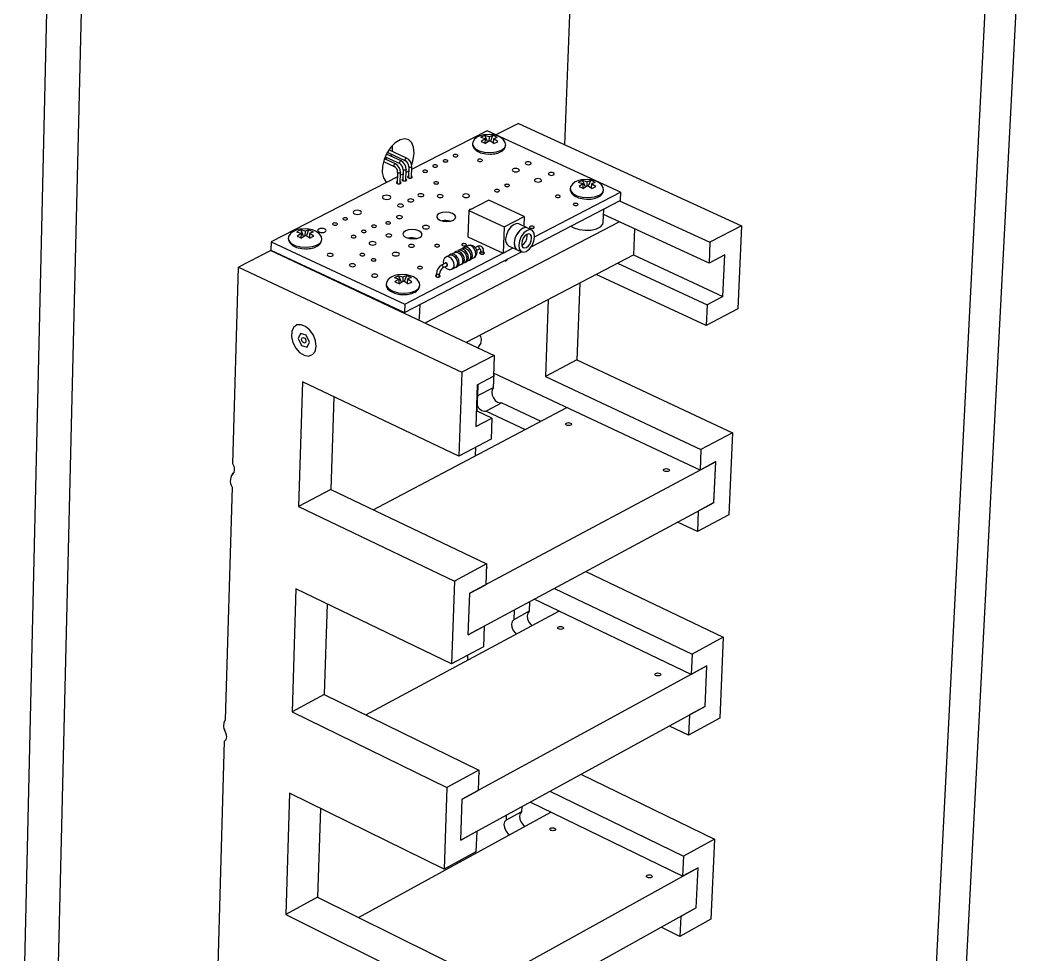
# Model space of a CAD drawing. Extents: x 0 to 154, y 0 to 214.
# Drawn here: x 125.57 to 153.68, y 140.44 to 166.63 of the extents above; entities that cross this region are included whole.
import ezdxf

# ---------------------------------------------------------------- set-up
doc = ezdxf.new("R2010")
doc.units = 0
doc.layers.get('0').update_dxf_attribs({"linetype": 'CONTINUOUS'})

msp = doc.modelspace()

# ---------------------------------------------------------------- linework, layer by layer
at = {"color": 7, "linetype": 'CONTINUOUS'}
for p, q in [((126.935, 193.446), (124.726, 98.511)), ((127.909, 192.569), (125.638, 99.067)), ((140.829, 163.134), (141.302, 175.336)), ((153.682, 171.244), (150.723, 114.36)), ((149.886, 113.85), (152.77, 170.292)), ((139.527, 163.731), (138.899, 163.409)), ((139.527, 163.731), (145.773, 160.866)), ((138.65, 163.523), (136.537, 162.438)), ((138.593, 163.298), (138.471, 163.336)), ((138.704, 163.355), (138.582, 163.393)), ((138.582, 163.393), (138.662, 163.204)), ((142.386, 161.807), (138.65, 163.523)), ((138.704, 163.355), (138.7, 163.229)), ((138.741, 163.228), (138.812, 163.393)), ((138.593, 163.298), (138.484, 163.225)), ((138.593, 163.298), (138.589, 163.177)), ((138.717, 163.241), (138.608, 163.167)), ((138.828, 163.298), (138.824, 163.176)), ((135.856, 162.766), (135.794, 162.734)), ((135.795, 162.795), (136.205, 162.605)), ((136.24, 162.68), (135.83, 162.87)), ((135.866, 162.914), (136.362, 162.685)), ((136.397, 162.761), (135.901, 162.99)), ((135.954, 162.816), (135.95, 162.814)), ((135.971, 162.866), (135.954, 162.816)), ((136.398, 162.76), (136.397, 162.761)), ((135.749, 162.663), (136.048, 162.524)), ((136.084, 162.6), (135.774, 162.743)), ((136.084, 162.6), (136.084, 162.6)), ((136.241, 162.68), (136.24, 162.68)), ((136.456, 162.521), (136.446, 162.208)), ((136.529, 162.205), (136.54, 162.518)), ((136.139, 162.234), (132.603, 160.419)), ((136.143, 162.361), (136.133, 162.047)), ((136.216, 162.044), (136.227, 162.358)), ((136.296, 162.314), (136.224, 162.278)), ((136.3, 162.441), (136.289, 162.128)), ((136.373, 162.125), (136.383, 162.438)), ((136.452, 162.395), (136.381, 162.358)), ((136.444, 162.391), (136.452, 162.404)), ((136.533, 162.255), (136.531, 162.255)), ((136.22, 162.094), (136.218, 162.095)), ((136.376, 162.174), (136.374, 162.175)), ((141.333, 162.038), (141.21, 162.076)), ((141.333, 162.038), (141.224, 161.964)), ((141.444, 162.095), (141.321, 162.134)), ((141.321, 162.134), (141.402, 161.942)), ((141.333, 162.038), (141.328, 161.916)), ((141.458, 161.98), (141.349, 161.906)), ((141.444, 162.095), (141.439, 161.967)), ((141.48, 161.968), (141.552, 162.134)), ((141.569, 162.038), (141.564, 161.916)), ((139.982, 160.558), (142.386, 161.807)), ((142.386, 161.807), (142.376, 161.573)), ((138.698, 161.579), (138.138, 161.289)), ((139.687, 161.121), (138.698, 161.579)), ((139.884, 160.278), (142.376, 161.573)), ((142.361, 161.566), (144.889, 160.403)), ((138.138, 161.289), (138.111, 160.558)), ((138.138, 161.289), (139.127, 160.831)), ((139.127, 160.831), (139.687, 161.121)), ((139.687, 161.121), (139.677, 160.849)), ((141.902, 160.958), (141.917, 161.334)), ((144.864, 159.819), (141.911, 161.18)), ((136.913, 158.143), (142.352, 160.977)), ((139.127, 160.831), (139.1, 160.099)), ((139.773, 160.804), (139.535, 160.915)), ((139.9, 160.746), (139.775, 160.804)), ((145.773, 160.866), (144.889, 160.403)), ((145.773, 160.866), (145.671, 158.538)), ((133.44, 160.651), (133.318, 160.69)), ((133.44, 160.651), (133.329, 160.576)), ((133.553, 160.709), (133.431, 160.748)), ((133.431, 160.748), (133.511, 160.558)), ((133.44, 160.651), (133.436, 160.527)), ((133.564, 160.593), (133.453, 160.518)), ((133.553, 160.709), (133.549, 160.583)), ((133.59, 160.579), (133.662, 160.748)), ((133.677, 160.651), (133.673, 160.526)), ((138.111, 160.558), (139.1, 160.099)), ((139.773, 160.572), (139.768, 160.625)), ((142.777, 160.781), (142.747, 160.046)), ((132.603, 160.419), (132.596, 160.185)), ((132.603, 160.419), (136.342, 158.667)), ((136.342, 158.667), (139.381, 160.246)), ((137.96, 160.225), (137.931, 160.21)), ((138.007, 160.258), (137.962, 160.235)), ((138.115, 160.305), (138.043, 160.268)), ((138.382, 160.283), (138.323, 160.252)), ((139.1, 160.099), (139.381, 160.246)), ((139.251, 160.306), (139.49, 160.195)), ((144.889, 160.403), (144.864, 159.819)), ((132.595, 160.168), (131.689, 159.702)), ((132.595, 160.168), (138.85, 157.234)), ((132.596, 160.185), (136.334, 158.432)), ((133.042, 159.976), (133.041, 159.959)), ((136.334, 158.432), (139.615, 160.137)), ((137.586, 160.031), (137.508, 159.99)), ((137.633, 160.065), (137.588, 160.042)), ((137.735, 160.108), (137.67, 160.074)), ((137.782, 160.142), (137.737, 160.119)), ((137.848, 160.167), (137.819, 160.152)), ((137.894, 160.2), (137.849, 160.177)), ((138.07, 157.6), (142.747, 160.046)), ((138.214, 159.94), (138.285, 159.977)), ((138.364, 160.179), (138.421, 160.209)), ((138.467, 160.159), (138.464, 160.075)), ((138.467, 160.159), (138.467, 160.158)), ((138.548, 160.072), (138.551, 160.156)), ((138.551, 160.122), (138.549, 160.123)), ((139.491, 160.195), (139.616, 160.137)), ((142.747, 160.046), (145.255, 158.887)), ((145.306, 160.051), (144.864, 159.819)), ((145.255, 158.887), (145.306, 160.051)), ((131.528, 154.196), (131.689, 159.702)), ((131.689, 159.702), (137.944, 156.76)), ((137.483, 159.817), (137.371, 159.758)), ((137.41, 159.684), (137.522, 159.742)), ((137.678, 159.662), (137.757, 159.703)), ((137.766, 159.698), (137.811, 159.722)), ((137.841, 159.746), (137.906, 159.78)), ((137.915, 159.776), (137.96, 159.799)), ((137.989, 159.824), (138.018, 159.839)), ((138.028, 159.834), (138.073, 159.857)), ((138.102, 159.882), (138.13, 159.897)), ((138.14, 159.892), (138.185, 159.916)), ((139.141, 159.891), (139.158, 159.884)), ((142.305, 159.815), (144.814, 158.654)), ((134.001, 159.509), (134.008, 159.523)), ((136.182, 159.368), (136.059, 159.408)), ((136.295, 159.427), (136.172, 159.466)), ((136.172, 159.466), (136.253, 159.274)), ((136.295, 159.427), (136.291, 159.299)), ((136.331, 159.297), (136.405, 159.466)), ((137.23, 159.518), (137.227, 159.433)), ((137.312, 159.431), (137.315, 159.515)), ((137.315, 159.481), (137.313, 159.482)), ((144.788, 158.073), (141.706, 159.501)), ((136.182, 159.368), (136.071, 159.293)), ((136.182, 159.368), (136.178, 159.244)), ((136.307, 159.31), (136.196, 159.235)), ((136.42, 159.368), (136.416, 159.243)), ((141.246, 159.261), (141.161, 157.105)), ((145.255, 158.887), (144.814, 158.654)), ((135.78, 158.692), (135.78, 158.674)), ((136.342, 158.667), (136.334, 158.432)), ((136.761, 158.284), (136.774, 158.661)), ((140.364, 158.8), (140.281, 156.642)), ((144.814, 158.654), (144.788, 158.073)), ((145.671, 158.538), (144.788, 158.073)), ((133.425, 157.849), (133.359, 157.706)), ((133.359, 157.706), (133.451, 157.513)), ((133.582, 157.799), (133.425, 157.849)), ((133.674, 157.606), (133.582, 157.799)), ((133.451, 157.513), (133.608, 157.463)), ((133.608, 157.463), (133.674, 157.606)), ((138.85, 157.234), (137.944, 156.76)), ((138.85, 157.234), (138.828, 156.647)), ((141.161, 157.105), (140.281, 156.642)), ((141.161, 157.105), (145.517, 155.068)), ((137.944, 156.76), (137.86, 154.414)), ((138.376, 156.409), (138.828, 156.647)), ((138.834, 156.737), (138.819, 156.327)), ((144.613, 154.023), (138.831, 156.739)), ((140.281, 156.642), (144.638, 154.599)), ((133.48, 156.49), (133.371, 153.002)), ((137.86, 154.414), (133.48, 156.49)), ((138.376, 156.409), (138.333, 155.238)), ((138.391, 156.417), (138.364, 155.675)), ((138.391, 156.417), (138.38, 156.096)), ((138.819, 156.327), (138.38, 156.096)), ((134.356, 156.075), (134.272, 153.476)), ((135.456, 152.91), (140.88, 155.776)), ((139.062, 155.905), (138.622, 155.674)), ((139.062, 155.905), (140.152, 155.392)), ((138.333, 155.238), (138.785, 155.476)), ((138.785, 155.476), (138.349, 155.681)), ((138.622, 155.674), (139.712, 155.159)), ((138.785, 155.476), (138.763, 154.891)), ((138.763, 154.891), (137.86, 154.414)), ((145.517, 155.068), (144.638, 154.599)), ((145.517, 155.068), (145.416, 152.769)), ((138.327, 154.66), (138.319, 154.423)), ((144.638, 154.599), (144.613, 154.023)), ((145.053, 154.255), (138.163, 150.57)), ((145.053, 154.258), (144.613, 154.023)), ((145.003, 153.108), (145.053, 154.258)), ((145.003, 153.105), (145.053, 154.255)), ((145.05, 154.256), (145.053, 154.255)), ((131.509, 153.542), (131.319, 147.029)), ((134.272, 153.476), (133.371, 153.002)), ((134.272, 153.476), (138.634, 151.39)), ((133.371, 153.002), (137.734, 150.91)), ((145.003, 153.105), (138.121, 149.41)), ((145.003, 153.108), (144.564, 152.872)), ((144.564, 152.872), (144.539, 152.297)), ((145.416, 152.769), (144.539, 152.297)), ((144.539, 152.297), (143.985, 152.559)), ((138.634, 151.39), (137.734, 150.91)), ((138.634, 151.39), (138.613, 150.81)), ((141.412, 151.177), (145.264, 149.342)), ((133.299, 150.692), (133.192, 147.25)), ((137.651, 148.59), (133.299, 150.692)), ((137.734, 150.91), (137.651, 148.59)), ((138.163, 150.57), (138.613, 150.81)), ((140.537, 150.708), (144.39, 148.867)), ((138.121, 149.41), (138.163, 150.57)), ((144.366, 148.297), (139.968, 150.402)), ((134.169, 150.272), (134.087, 147.73)), ((139.842, 150.335), (139.832, 150.065)), ((135.25, 147.163), (140.657, 150.073)), ((139.405, 150.1), (139.395, 149.83)), ((139.832, 150.065), (139.395, 149.83)), ((138.121, 149.41), (138.57, 149.651)), ((138.57, 149.651), (138.548, 149.073)), ((145.264, 149.342), (144.39, 148.867)), ((145.264, 149.342), (145.164, 147.071)), ((138.548, 149.073), (137.651, 148.59)), ((138.11, 148.702), (138.115, 148.84)), ((144.39, 148.867), (144.366, 148.297)), ((144.803, 148.533), (137.953, 144.802)), ((144.803, 148.535), (144.366, 148.297)), ((144.753, 147.399), (144.803, 148.535)), ((144.753, 147.397), (144.803, 148.533)), ((144.8, 148.534), (144.803, 148.533)), ((134.087, 147.73), (133.192, 147.25)), ((134.087, 147.73), (138.421, 145.619)), ((144.753, 147.397), (137.911, 143.658)), ((144.753, 147.399), (144.317, 147.16)), ((133.192, 147.25), (137.526, 145.133)), ((144.317, 147.16), (144.292, 146.593)), ((145.164, 147.071), (144.292, 146.593)), ((144.292, 146.593), (143.756, 146.851)), ((130.846, 130.809), (131.301, 146.423)), ((138.421, 145.619), (137.526, 145.133)), ((138.421, 145.619), (138.4, 145.046)), ((141.278, 145.498), (145.015, 143.685)), ((137.526, 145.133), (137.444, 142.842)), ((137.953, 144.802), (138.4, 145.046)), ((133.121, 144.969), (133.015, 141.569)), ((137.444, 142.842), (133.121, 144.969)), ((137.911, 143.658), (137.953, 144.802)), ((140.408, 145.022), (144.146, 143.204)), ((133.985, 144.544), (133.905, 142.054)), ((139.623, 144.593), (139.617, 144.45)), ((144.121, 142.642), (139.856, 144.72)), ((135.047, 141.488), (140.436, 144.438)), ((139.617, 144.45), (139.182, 144.212)), ((139.188, 144.355), (139.182, 144.212)), ((137.911, 143.658), (138.358, 143.902)), ((138.358, 143.902), (138.336, 143.33)), ((145.015, 143.685), (144.146, 143.204)), ((145.015, 143.685), (144.916, 141.441)), ((138.336, 143.33), (137.444, 142.842)), ((137.904, 143.052), (137.906, 143.095)), ((144.146, 143.204), (144.121, 142.642)), ((144.556, 142.88), (137.745, 139.107)), ((144.556, 142.883), (144.121, 142.642)), ((144.507, 141.76), (144.556, 142.883)), ((144.507, 141.758), (144.556, 142.88)), ((144.554, 142.881), (144.556, 142.88)), ((133.905, 142.054), (133.015, 141.569)), ((133.905, 142.054), (138.211, 139.919)), ((144.507, 141.758), (137.704, 137.976)), ((144.507, 141.76), (144.073, 141.519)), ((133.015, 141.569), (137.321, 139.427)), ((144.073, 141.519), (144.049, 140.959)), ((144.916, 141.441), (144.049, 140.959)), ((144.049, 140.959), (143.528, 141.214))]:
    msp.add_line(p, q, dxfattribs=at)
for points in [[(138.715, 163.424), (138.549, 163.412), (138.481, 163.396), (138.38, 163.354), (138.298, 163.291), (138.248, 163.209), (138.239, 163.156)], [(138.582, 163.393), (138.501, 163.354), (138.471, 163.336)], [(138.812, 163.393), (138.736, 163.369), (138.704, 163.355)], [(139.171, 163.123), (139.159, 163.198), (139.099, 163.287), (139.001, 163.355), (138.917, 163.39), (138.816, 163.414), (138.715, 163.424)], [(138.936, 163.336), (138.848, 163.38), (138.812, 163.393)], [(138.936, 163.336), (138.86, 163.312), (138.828, 163.298)], [(136.607, 162.9), (136.593, 163.062), (136.541, 163.189), (136.455, 163.27), (136.342, 163.298), (136.213, 163.27), (136.08, 163.189), (135.954, 163.062), (135.845, 162.9), (135.765, 162.718), (135.721, 162.531), (135.715, 162.357), (135.749, 162.212), (135.819, 162.107), (135.847, 162.084)], [(135.989, 163.099), (135.993, 162.972), (135.99, 162.949)], [(138.239, 163.157), (138.248, 163.109), (138.311, 163.03), (138.427, 162.966), (138.581, 162.926), (138.752, 162.914), (138.917, 162.933), (139.052, 162.98)], [(138.244, 163.155), (138.242, 163.117), (138.278, 163.036), (138.351, 162.968), (138.467, 162.912), (138.613, 162.879), (138.689, 162.875)], [(138.484, 163.225), (138.572, 163.185), (138.608, 163.167)], [(138.838, 163.167), (138.753, 163.222), (138.717, 163.241)], [(138.949, 163.225), (138.864, 163.279), (138.828, 163.298)], [(138.838, 163.167), (138.919, 163.21), (138.949, 163.225)], [(139.052, 162.98), (139.141, 163.049), (139.171, 163.127)], [(136.539, 162.581), (136.582, 162.719), (136.607, 162.9)], [(137.811, 162.851), (137.788, 162.858), (137.763, 162.86), (137.738, 162.858), (137.717, 162.851), (137.704, 162.84), (137.7, 162.828), (137.706, 162.816), (137.722, 162.805), (137.744, 162.798), (137.77, 162.796), (137.795, 162.798), (137.816, 162.805), (137.829, 162.816), (137.833, 162.828), (137.826, 162.84), (137.811, 162.851)], [(137.239, 162.563), (137.217, 162.57), (137.191, 162.572), (137.166, 162.57), (137.145, 162.563), (137.132, 162.553), (137.128, 162.54), (137.135, 162.528), (137.15, 162.517), (137.172, 162.51), (137.198, 162.508), (137.223, 162.51), (137.244, 162.517), (137.257, 162.528), (137.261, 162.54), (137.254, 162.553), (137.239, 162.563)], [(137.528, 162.706), (137.506, 162.713), (137.48, 162.715), (137.455, 162.713), (137.434, 162.706), (137.421, 162.695), (137.417, 162.683), (137.424, 162.67), (137.439, 162.66), (137.461, 162.653), (137.487, 162.651), (137.512, 162.653), (137.533, 162.66), (137.546, 162.67), (137.55, 162.683), (137.543, 162.695), (137.528, 162.706)], [(138.495, 162.719), (138.473, 162.726), (138.447, 162.728), (138.422, 162.726), (138.401, 162.719), (138.388, 162.708), (138.384, 162.696), (138.391, 162.684), (138.406, 162.673), (138.429, 162.666), (138.454, 162.664), (138.479, 162.666), (138.5, 162.673), (138.513, 162.684), (138.517, 162.696), (138.511, 162.708), (138.495, 162.719)], [(139.519, 162.458), (139.486, 162.469), (139.447, 162.473), (139.409, 162.469), (139.378, 162.458), (139.358, 162.443), (139.353, 162.424), (139.363, 162.405), (139.386, 162.39), (139.42, 162.379), (139.458, 162.375), (139.496, 162.379), (139.527, 162.39), (139.547, 162.405), (139.553, 162.424), (139.543, 162.443), (139.519, 162.458)], [(139.857, 162.644), (139.829, 162.653), (139.796, 162.656), (139.765, 162.653), (139.739, 162.644), (139.722, 162.631), (139.718, 162.616), (139.726, 162.6), (139.746, 162.587), (139.774, 162.578), (139.806, 162.575), (139.837, 162.578), (139.863, 162.587), (139.88, 162.6), (139.884, 162.616), (139.876, 162.631), (139.857, 162.644)], [(136.447, 162.258), (136.439, 162.255), (136.425, 162.244), (136.422, 162.232), (136.428, 162.219), (136.444, 162.209), (136.466, 162.202), (136.492, 162.199), (136.517, 162.202), (136.538, 162.209), (136.551, 162.219), (136.555, 162.232), (136.548, 162.244), (136.533, 162.255)], [(136.962, 162.415), (136.939, 162.422), (136.914, 162.424), (136.889, 162.422), (136.868, 162.415), (136.854, 162.404), (136.851, 162.392), (136.857, 162.379), (136.873, 162.369), (136.895, 162.362), (136.921, 162.36), (136.946, 162.362), (136.967, 162.369), (136.98, 162.379), (136.984, 162.392), (136.977, 162.404), (136.962, 162.415)], [(140.504, 162.347), (140.476, 162.355), (140.444, 162.358), (140.412, 162.355), (140.386, 162.347), (140.37, 162.333), (140.365, 162.318), (140.373, 162.302), (140.393, 162.289), (140.421, 162.28), (140.454, 162.277), (140.485, 162.28), (140.511, 162.289), (140.528, 162.302), (140.532, 162.318), (140.524, 162.333), (140.504, 162.347)], [(136.134, 162.098), (136.126, 162.094), (136.113, 162.083), (136.109, 162.071), (136.115, 162.059), (136.131, 162.048), (136.153, 162.041), (136.179, 162.039), (136.204, 162.041), (136.225, 162.048), (136.238, 162.059), (136.242, 162.071), (136.235, 162.083), (136.22, 162.094)], [(136.291, 162.178), (136.282, 162.174), (136.269, 162.164), (136.265, 162.151), (136.272, 162.139), (136.287, 162.128), (136.309, 162.121), (136.335, 162.119), (136.36, 162.121), (136.381, 162.128), (136.394, 162.139), (136.398, 162.151), (136.392, 162.164), (136.376, 162.174)], [(137.269, 162.088), (137.247, 162.095), (137.221, 162.098), (137.196, 162.095), (137.175, 162.088), (137.162, 162.078), (137.158, 162.065), (137.165, 162.053), (137.18, 162.042), (137.203, 162.035), (137.228, 162.033), (137.254, 162.035), (137.274, 162.042), (137.288, 162.053), (137.291, 162.065), (137.285, 162.078), (137.269, 162.088)], [(139.254, 162.018), (139.232, 162.025), (139.206, 162.027), (139.181, 162.025), (139.16, 162.018), (139.147, 162.007), (139.144, 161.995), (139.15, 161.982), (139.166, 161.972), (139.188, 161.965), (139.214, 161.962), (139.239, 161.965), (139.26, 161.972), (139.273, 161.982), (139.277, 161.995), (139.27, 162.007), (139.254, 162.018)], [(140.142, 162.172), (140.109, 162.182), (140.07, 162.186), (140.032, 162.182), (140.001, 162.172), (139.981, 162.156), (139.976, 162.137), (139.986, 162.118), (140.009, 162.103), (140.043, 162.092), (140.081, 162.088), (140.119, 162.092), (140.15, 162.103), (140.17, 162.118), (140.176, 162.137), (140.166, 162.156), (140.142, 162.172)], [(141.456, 162.165), (141.289, 162.154), (141.221, 162.137), (141.119, 162.095), (141.037, 162.033), (140.986, 161.951), (140.977, 161.896)], [(141.321, 162.134), (141.24, 162.095), (141.21, 162.076)], [(141.224, 161.964), (141.313, 161.924), (141.349, 161.906)], [(141.552, 162.134), (141.476, 162.109), (141.444, 162.095)], [(141.913, 161.861), (141.901, 161.936), (141.841, 162.026), (141.742, 162.095), (141.658, 162.13), (141.557, 162.155), (141.456, 162.165)], [(141.58, 161.906), (141.494, 161.961), (141.458, 161.98)], [(141.677, 162.076), (141.588, 162.12), (141.552, 162.134)], [(141.677, 162.076), (141.601, 162.052), (141.569, 162.038)], [(141.691, 161.964), (141.605, 162.018), (141.569, 162.038)], [(141.58, 161.906), (141.661, 161.949), (141.691, 161.964)], [(135.914, 161.702), (135.875, 161.714), (135.829, 161.719), (135.785, 161.714), (135.748, 161.702), (135.725, 161.683), (135.718, 161.661), (135.73, 161.64), (135.757, 161.621), (135.796, 161.609), (135.841, 161.604), (135.886, 161.609), (135.922, 161.621), (135.946, 161.64), (135.952, 161.661), (135.941, 161.683), (135.914, 161.702)], [(136.851, 161.751), (136.823, 161.76), (136.79, 161.763), (136.759, 161.76), (136.733, 161.751), (136.716, 161.738), (136.711, 161.722), (136.719, 161.707), (136.739, 161.694), (136.767, 161.685), (136.799, 161.682), (136.831, 161.685), (136.857, 161.694), (136.874, 161.707), (136.878, 161.722), (136.87, 161.738), (136.851, 161.751)], [(137.392, 161.726), (137.363, 161.735), (137.331, 161.738), (137.3, 161.735), (137.273, 161.726), (137.257, 161.713), (137.252, 161.697), (137.26, 161.682), (137.28, 161.668), (137.308, 161.659), (137.34, 161.656), (137.372, 161.659), (137.398, 161.668), (137.414, 161.682), (137.419, 161.697), (137.411, 161.713), (137.392, 161.726)], [(138.127, 161.74), (138.094, 161.751), (138.055, 161.755), (138.017, 161.751), (137.986, 161.74), (137.966, 161.724), (137.96, 161.706), (137.97, 161.687), (137.994, 161.671), (138.027, 161.661), (138.066, 161.657), (138.104, 161.661), (138.135, 161.671), (138.155, 161.687), (138.161, 161.706), (138.151, 161.724), (138.127, 161.74)], [(138.972, 161.872), (138.949, 161.879), (138.923, 161.881), (138.898, 161.879), (138.878, 161.872), (138.864, 161.861), (138.861, 161.849), (138.867, 161.836), (138.883, 161.826), (138.905, 161.819), (138.931, 161.816), (138.956, 161.819), (138.977, 161.826), (138.99, 161.836), (138.994, 161.849), (138.987, 161.861), (138.972, 161.872)], [(140.674, 161.714), (140.652, 161.721), (140.626, 161.724), (140.601, 161.721), (140.58, 161.714), (140.567, 161.704), (140.563, 161.691), (140.57, 161.679), (140.586, 161.668), (140.608, 161.661), (140.634, 161.659), (140.659, 161.661), (140.68, 161.668), (140.693, 161.679), (140.696, 161.691), (140.69, 161.704), (140.674, 161.714)], [(140.977, 161.898), (140.986, 161.848), (141.05, 161.768), (141.167, 161.704), (141.323, 161.663), (141.494, 161.652), (141.659, 161.671), (141.795, 161.718)], [(140.982, 161.896), (140.98, 161.855), (141.018, 161.774), (141.092, 161.706), (141.209, 161.649), (141.356, 161.616), (141.43, 161.613)], [(141.795, 161.718), (141.884, 161.787), (141.913, 161.865)], [(136.282, 161.458), (136.254, 161.467), (136.222, 161.47), (136.19, 161.467), (136.164, 161.458), (136.147, 161.445), (136.142, 161.43), (136.15, 161.414), (136.17, 161.401), (136.198, 161.392), (136.23, 161.389), (136.262, 161.392), (136.288, 161.401), (136.305, 161.414), (136.309, 161.43), (136.301, 161.445), (136.282, 161.458)], [(136.566, 161.605), (136.538, 161.614), (136.506, 161.617), (136.474, 161.614), (136.448, 161.605), (136.432, 161.592), (136.427, 161.576), (136.435, 161.56), (136.454, 161.547), (136.482, 161.538), (136.515, 161.535), (136.546, 161.538), (136.573, 161.547), (136.589, 161.56), (136.594, 161.576), (136.586, 161.592), (136.566, 161.605)], [(141.174, 161.484), (141.152, 161.491), (141.126, 161.493), (141.101, 161.491), (141.08, 161.484), (141.067, 161.473), (141.063, 161.461), (141.07, 161.448), (141.086, 161.438), (141.108, 161.431), (141.134, 161.428), (141.159, 161.431), (141.18, 161.438), (141.193, 161.448), (141.197, 161.461), (141.19, 161.473), (141.174, 161.484)], [(134.722, 161.082), (134.7, 161.089), (134.674, 161.091), (134.649, 161.089), (134.628, 161.082), (134.615, 161.071), (134.611, 161.059), (134.617, 161.046), (134.633, 161.036), (134.655, 161.029), (134.681, 161.026), (134.706, 161.029), (134.727, 161.036), (134.74, 161.046), (134.744, 161.059), (134.738, 161.071), (134.722, 161.082)], [(135.095, 161.281), (135.056, 161.293), (135.01, 161.298), (134.966, 161.293), (134.929, 161.281), (134.906, 161.262), (134.899, 161.24), (134.91, 161.218), (134.937, 161.2), (134.977, 161.187), (135.022, 161.183), (135.066, 161.187), (135.103, 161.2), (135.127, 161.218), (135.133, 161.24), (135.122, 161.262), (135.095, 161.281)], [(136.249, 161.137), (136.221, 161.146), (136.189, 161.149), (136.157, 161.146), (136.131, 161.137), (136.114, 161.124), (136.11, 161.109), (136.118, 161.093), (136.137, 161.08), (136.165, 161.071), (136.198, 161.068), (136.229, 161.071), (136.255, 161.08), (136.272, 161.093), (136.277, 161.109), (136.269, 161.124), (136.249, 161.137)], [(137.684, 161.207), (137.595, 161.235), (137.491, 161.245), (137.39, 161.235), (137.306, 161.207), (137.253, 161.164), (137.238, 161.114), (137.264, 161.064), (137.326, 161.022), (137.416, 160.993), (137.52, 160.983), (137.621, 160.993), (137.705, 161.022), (137.758, 161.064), (137.773, 161.114), (137.747, 161.164), (137.684, 161.207)], [(138.208, 161.326), (138.203, 161.326), (138.178, 161.324), (138.157, 161.316), (138.144, 161.306), (138.14, 161.293), (138.141, 161.291)], [(134.105, 160.772), (134.065, 160.784), (134.02, 160.789), (133.976, 160.784), (133.939, 160.772), (133.915, 160.753), (133.908, 160.731), (133.919, 160.709), (133.947, 160.691), (133.986, 160.678), (134.031, 160.674), (134.076, 160.678), (134.113, 160.691), (134.136, 160.709), (134.143, 160.731), (134.132, 160.753), (134.105, 160.772)], [(134.437, 160.935), (134.414, 160.942), (134.388, 160.945), (134.363, 160.942), (134.342, 160.935), (134.329, 160.924), (134.325, 160.912), (134.331, 160.899), (134.347, 160.889), (134.369, 160.882), (134.395, 160.879), (134.42, 160.882), (134.441, 160.889), (134.455, 160.899), (134.458, 160.912), (134.452, 160.924), (134.437, 160.935)], [(135.529, 160.876), (135.506, 160.883), (135.481, 160.886), (135.455, 160.883), (135.434, 160.876), (135.421, 160.865), (135.417, 160.853), (135.423, 160.84), (135.439, 160.83), (135.461, 160.823), (135.487, 160.82), (135.513, 160.823), (135.534, 160.83), (135.547, 160.84), (135.551, 160.853), (135.545, 160.865), (135.529, 160.876)], [(135.924, 160.97), (135.901, 160.977), (135.875, 160.979), (135.85, 160.977), (135.829, 160.97), (135.816, 160.959), (135.812, 160.946), (135.818, 160.934), (135.834, 160.923), (135.856, 160.916), (135.882, 160.914), (135.908, 160.916), (135.929, 160.923), (135.942, 160.934), (135.946, 160.946), (135.939, 160.959), (135.924, 160.97)], [(137.005, 160.858), (136.971, 160.869), (136.932, 160.873), (136.894, 160.869), (136.863, 160.858), (136.843, 160.842), (136.837, 160.824), (136.847, 160.805), (136.87, 160.789), (136.904, 160.778), (136.943, 160.775), (136.981, 160.778), (137.012, 160.789), (137.032, 160.805), (137.038, 160.824), (137.028, 160.842), (137.005, 160.858)], [(139.535, 160.915), (139.489, 160.925), (139.404, 160.903), (139.318, 160.836), (139.243, 160.735), (139.191, 160.615), (139.169, 160.494)], [(139.773, 160.804), (139.727, 160.815), (139.643, 160.793), (139.556, 160.726), (139.481, 160.625), (139.429, 160.504), (139.408, 160.384), (139.42, 160.28), (139.465, 160.211), (139.49, 160.195)], [(139.775, 160.804), (139.729, 160.814), (139.644, 160.792), (139.557, 160.725), (139.482, 160.624), (139.43, 160.504), (139.409, 160.383), (139.422, 160.28), (139.467, 160.21), (139.491, 160.195)], [(139.949, 160.848), (139.927, 160.855), (139.901, 160.858), (139.876, 160.855), (139.855, 160.848), (139.842, 160.837), (139.838, 160.825), (139.845, 160.812), (139.86, 160.802), (139.883, 160.795), (139.909, 160.792), (139.934, 160.795), (139.955, 160.802), (139.968, 160.812), (139.972, 160.825), (139.965, 160.837), (139.949, 160.848)], [(140.998, 160.856), (141.082, 160.807), (141.228, 160.759), (141.395, 160.737), (141.565, 160.744), (141.715, 160.78), (141.829, 160.839), (141.892, 160.914), (141.902, 160.958)], [(133.562, 160.78), (133.395, 160.767), (133.326, 160.75), (133.225, 160.707), (133.143, 160.644), (133.093, 160.561), (133.083, 160.505)], [(133.083, 160.507), (133.091, 160.46), (133.154, 160.38), (133.27, 160.315), (133.425, 160.274), (133.597, 160.262), (133.763, 160.282), (133.901, 160.329)], [(133.089, 160.505), (133.087, 160.467), (133.124, 160.385), (133.198, 160.316), (133.314, 160.26), (133.461, 160.226), (133.534, 160.223)], [(133.431, 160.748), (133.348, 160.709), (133.318, 160.69)], [(133.329, 160.576), (133.417, 160.536), (133.453, 160.518)], [(133.662, 160.748), (133.586, 160.723), (133.553, 160.709)], [(134.023, 160.477), (134.011, 160.553), (133.949, 160.644), (133.849, 160.712), (133.765, 160.747), (133.663, 160.771), (133.562, 160.78)], [(133.685, 160.518), (133.6, 160.573), (133.564, 160.593)], [(133.787, 160.69), (133.698, 160.734), (133.662, 160.748)], [(133.787, 160.69), (133.71, 160.665), (133.677, 160.651)], [(133.798, 160.576), (133.713, 160.631), (133.677, 160.651)], [(133.685, 160.518), (133.767, 160.562), (133.798, 160.576)], [(134.957, 160.581), (134.935, 160.589), (134.909, 160.591), (134.884, 160.589), (134.863, 160.581), (134.849, 160.571), (134.845, 160.558), (134.852, 160.546), (134.867, 160.535), (134.89, 160.528), (134.916, 160.525), (134.941, 160.528), (134.962, 160.535), (134.975, 160.546), (134.979, 160.558), (134.973, 160.571), (134.957, 160.581)], [(135.243, 160.729), (135.221, 160.736), (135.195, 160.738), (135.17, 160.736), (135.149, 160.729), (135.135, 160.718), (135.131, 160.706), (135.138, 160.693), (135.153, 160.682), (135.176, 160.675), (135.202, 160.673), (135.227, 160.675), (135.248, 160.682), (135.261, 160.693), (135.265, 160.706), (135.259, 160.718), (135.243, 160.729)], [(135.953, 160.624), (135.926, 160.632), (135.895, 160.635), (135.864, 160.632), (135.839, 160.624), (135.823, 160.611), (135.818, 160.596), (135.826, 160.58), (135.845, 160.568), (135.872, 160.559), (135.903, 160.556), (135.934, 160.559), (135.959, 160.568), (135.975, 160.58), (135.98, 160.596), (135.972, 160.611), (135.953, 160.624)], [(136.743, 160.721), (136.653, 160.749), (136.549, 160.759), (136.448, 160.749), (136.364, 160.721), (136.31, 160.678), (136.295, 160.628), (136.321, 160.578), (136.383, 160.535), (136.473, 160.507), (136.577, 160.497), (136.678, 160.507), (136.762, 160.535), (136.816, 160.578), (136.831, 160.628), (136.805, 160.678), (136.743, 160.721)], [(139.982, 160.557), (139.969, 160.661), (139.924, 160.73), (139.854, 160.756), (139.769, 160.734), (139.683, 160.667), (139.608, 160.566), (139.556, 160.446), (139.534, 160.325), (139.547, 160.222), (139.592, 160.152), (139.662, 160.126), (139.747, 160.148), (139.834, 160.215), (139.909, 160.316), (139.961, 160.437), (139.982, 160.557)], [(139.898, 160.514), (139.89, 160.578), (139.862, 160.622), (139.818, 160.638), (139.765, 160.624), (139.711, 160.582), (139.664, 160.519), (139.632, 160.444), (139.618, 160.368), (139.626, 160.304), (139.654, 160.26), (139.698, 160.244), (139.751, 160.258), (139.805, 160.3), (139.852, 160.363), (139.885, 160.438), (139.898, 160.514)], [(133.901, 160.329), (133.992, 160.399), (134.023, 160.481)], [(135.512, 160.406), (135.478, 160.417), (135.44, 160.42), (135.401, 160.417), (135.37, 160.406), (135.35, 160.39), (135.344, 160.371), (135.354, 160.352), (135.377, 160.336), (135.411, 160.326), (135.45, 160.322), (135.488, 160.326), (135.519, 160.336), (135.539, 160.352), (135.545, 160.371), (135.536, 160.39), (135.512, 160.406)], [(136.586, 160.329), (136.559, 160.337), (136.528, 160.34), (136.497, 160.337), (136.472, 160.329), (136.456, 160.316), (136.451, 160.301), (136.459, 160.285), (136.478, 160.273), (136.505, 160.264), (136.536, 160.261), (136.567, 160.264), (136.592, 160.273), (136.608, 160.285), (136.613, 160.301), (136.605, 160.316), (136.586, 160.329)], [(137.294, 160.332), (137.272, 160.339), (137.246, 160.341), (137.22, 160.339), (137.199, 160.332), (137.186, 160.321), (137.182, 160.308), (137.189, 160.296), (137.204, 160.285), (137.227, 160.278), (137.253, 160.276), (137.278, 160.278), (137.299, 160.285), (137.313, 160.296), (137.316, 160.308), (137.31, 160.321), (137.294, 160.332)], [(138.051, 160.355), (138.028, 160.362), (138.003, 160.365), (137.977, 160.362), (137.956, 160.355), (137.943, 160.344), (137.939, 160.332), (137.946, 160.319), (137.961, 160.309), (137.984, 160.302), (138.01, 160.299), (138.035, 160.302), (138.056, 160.309), (138.069, 160.319), (138.073, 160.332), (138.067, 160.344), (138.051, 160.355)], [(137.962, 160.235), (138.001, 160.245), (138.057, 160.232), (138.111, 160.194), (138.157, 160.135), (138.186, 160.066), (138.195, 159.997)], [(138.185, 159.916), (138.193, 159.921), (138.226, 159.961), (138.24, 160.02), (138.231, 160.09), (138.202, 160.159), (138.156, 160.217), (138.102, 160.255), (138.046, 160.268), (138.007, 160.258)], [(138.372, 160.119), (138.365, 160.177), (138.338, 160.237), (138.291, 160.287), (138.235, 160.315), (138.178, 160.322), (138.122, 160.309), (138.115, 160.303)], [(138.551, 160.156), (138.547, 160.205), (138.525, 160.257), (138.489, 160.288), (138.441, 160.299), (138.394, 160.289), (138.382, 160.283)], [(134.314, 160.079), (134.286, 160.088), (134.253, 160.091), (134.221, 160.088), (134.195, 160.079), (134.178, 160.065), (134.173, 160.05), (134.181, 160.034), (134.201, 160.021), (134.229, 160.012), (134.261, 160.008), (134.293, 160.012), (134.319, 160.021), (134.336, 160.034), (134.341, 160.05), (134.333, 160.065), (134.314, 160.079)], [(135.201, 160.08), (135.179, 160.087), (135.153, 160.09), (135.127, 160.087), (135.106, 160.08), (135.093, 160.069), (135.089, 160.057), (135.095, 160.044), (135.111, 160.034), (135.133, 160.026), (135.159, 160.024), (135.185, 160.026), (135.206, 160.034), (135.219, 160.044), (135.223, 160.057), (135.217, 160.069), (135.201, 160.08)], [(135.517, 159.932), (135.495, 159.939), (135.469, 159.942), (135.444, 159.939), (135.423, 159.932), (135.409, 159.921), (135.406, 159.909), (135.412, 159.896), (135.428, 159.886), (135.45, 159.878), (135.476, 159.876), (135.501, 159.878), (135.522, 159.886), (135.536, 159.896), (135.539, 159.909), (135.533, 159.921), (135.517, 159.932)], [(136.16, 160.103), (136.127, 160.114), (136.088, 160.118), (136.05, 160.114), (136.018, 160.103), (135.998, 160.087), (135.992, 160.069), (136.002, 160.05), (136.025, 160.034), (136.059, 160.023), (136.098, 160.019), (136.136, 160.023), (136.168, 160.034), (136.188, 160.05), (136.193, 160.069), (136.184, 160.087), (136.16, 160.103)], [(137.588, 160.042), (137.628, 160.051), (137.683, 160.038), (137.738, 160), (137.783, 159.942), (137.813, 159.872), (137.821, 159.803)], [(137.811, 159.722), (137.82, 159.727), (137.853, 159.767), (137.866, 159.826), (137.858, 159.896), (137.828, 159.965), (137.783, 160.023), (137.728, 160.062), (137.673, 160.075), (137.633, 160.065)], [(137.737, 160.119), (137.776, 160.128), (137.832, 160.116), (137.887, 160.077), (137.932, 160.019), (137.961, 159.95), (137.97, 159.88)], [(137.96, 159.799), (137.969, 159.804), (138.002, 159.844), (138.015, 159.903), (138.006, 159.973), (137.977, 160.042), (137.932, 160.1), (137.877, 160.139), (137.821, 160.152), (137.782, 160.142)], [(137.849, 160.177), (137.889, 160.187), (137.944, 160.174), (137.999, 160.135), (138.045, 160.077), (138.074, 160.008), (138.082, 159.938)], [(138.073, 159.857), (138.081, 159.862), (138.114, 159.902), (138.127, 159.962), (138.119, 160.031), (138.089, 160.1), (138.044, 160.159), (137.989, 160.197), (137.934, 160.21), (137.894, 160.2)], [(138.421, 160.209), (138.439, 160.215), (138.449, 160.214), (138.461, 160.199), (138.466, 160.174), (138.467, 160.159)], [(138.465, 160.126), (138.457, 160.122), (138.443, 160.112), (138.44, 160.099), (138.446, 160.087), (138.462, 160.076), (138.484, 160.069), (138.51, 160.066), (138.536, 160.069), (138.557, 160.076), (138.57, 160.087), (138.574, 160.099), (138.567, 160.112), (138.551, 160.122)], [(134.936, 159.788), (134.908, 159.797), (134.875, 159.8), (134.844, 159.797), (134.817, 159.788), (134.8, 159.774), (134.795, 159.758), (134.803, 159.743), (134.823, 159.729), (134.851, 159.72), (134.884, 159.717), (134.916, 159.72), (134.942, 159.729), (134.959, 159.743), (134.964, 159.758), (134.956, 159.774), (134.936, 159.788)], [(136.815, 159.715), (136.792, 159.722), (136.766, 159.724), (136.741, 159.722), (136.72, 159.715), (136.707, 159.704), (136.703, 159.691), (136.709, 159.679), (136.725, 159.668), (136.747, 159.661), (136.773, 159.658), (136.799, 159.661), (136.82, 159.668), (136.833, 159.679), (136.837, 159.691), (136.83, 159.704), (136.815, 159.715)], [(137.534, 159.765), (137.532, 159.78), (137.526, 159.795), (137.516, 159.808), (137.504, 159.816), (137.492, 159.819), (137.483, 159.817)], [(135.56, 159.496), (135.532, 159.505), (135.499, 159.508), (135.467, 159.505), (135.441, 159.496), (135.424, 159.482), (135.419, 159.466), (135.427, 159.451), (135.447, 159.437), (135.475, 159.428), (135.508, 159.425), (135.54, 159.428), (135.566, 159.437), (135.583, 159.451), (135.588, 159.466), (135.58, 159.482), (135.56, 159.496)], [(136.305, 159.499), (136.137, 159.487), (136.069, 159.47), (135.967, 159.427), (135.884, 159.363), (135.833, 159.28), (135.824, 159.224)], [(136.172, 159.466), (136.09, 159.427), (136.059, 159.408)], [(136.405, 159.466), (136.328, 159.441), (136.295, 159.427)], [(136.768, 159.192), (136.755, 159.27), (136.693, 159.361), (136.593, 159.43), (136.508, 159.465), (136.406, 159.489), (136.305, 159.499)], [(136.53, 159.408), (136.441, 159.453), (136.405, 159.466)], [(136.53, 159.408), (136.453, 159.383), (136.42, 159.368)], [(137.229, 159.485), (137.221, 159.481), (137.207, 159.47), (137.203, 159.458), (137.21, 159.445), (137.226, 159.434), (137.248, 159.427), (137.274, 159.425), (137.299, 159.427), (137.32, 159.434), (137.334, 159.445), (137.337, 159.458), (137.331, 159.47), (137.315, 159.481)], [(135.824, 159.226), (135.832, 159.177), (135.895, 159.096), (136.013, 159.031), (136.169, 158.989), (136.342, 158.977), (136.508, 158.997), (136.646, 159.045)], [(135.829, 159.224), (135.827, 159.183), (135.865, 159.101), (135.941, 159.031), (136.059, 158.975), (136.207, 158.941), (136.278, 158.939)], [(136.071, 159.293), (136.16, 159.253), (136.196, 159.235)], [(136.429, 159.235), (136.344, 159.29), (136.307, 159.31)], [(136.542, 159.293), (136.456, 159.349), (136.42, 159.368)], [(136.429, 159.235), (136.511, 159.279), (136.542, 159.293)], [(136.646, 159.045), (136.737, 159.115), (136.768, 159.197)], [(136.743, 158.223), (136.751, 158.238), (136.761, 158.284)], [(133.834, 157.347), (133.865, 157.482), (133.849, 157.64), (133.788, 157.801), (133.69, 157.942), (133.569, 158.044), (133.441, 158.094), (133.323, 158.085), (133.232, 158.018), (133.178, 157.902), (133.171, 157.753), (133.21, 157.591), (133.29, 157.438), (133.401, 157.314), (133.528, 157.237), (133.653, 157.216), (133.76, 157.255), (133.834, 157.347)], [(133.454, 157.686), (133.46, 157.711), (133.474, 157.729), (133.495, 157.735), (133.519, 157.729), (133.542, 157.712), (133.562, 157.687), (133.575, 157.657), (133.579, 157.627), (133.573, 157.601), (133.559, 157.584), (133.538, 157.577), (133.514, 157.583), (133.491, 157.6), (133.471, 157.625), (133.458, 157.655), (133.454, 157.686)], [(138.477, 157.574), (138.431, 157.51), (138.401, 157.445)], [(138.819, 156.327), (138.788, 156.274), (138.778, 156.202), (138.791, 156.122), (138.825, 156.043), (138.876, 155.974), (138.937, 155.925), (139.002, 155.901), (139.062, 155.905)], [(140.988, 155.338), (141.007, 155.325), (141.015, 155.309), (141.011, 155.293), (140.994, 155.28), (140.969, 155.271), (140.937, 155.268), (140.905, 155.271), (140.877, 155.28), (140.858, 155.293), (140.85, 155.309), (140.854, 155.325), (140.87, 155.338), (140.896, 155.347), (140.928, 155.35), (140.96, 155.347), (140.988, 155.338)], [(143.727, 154.049), (143.747, 154.036), (143.756, 154.02), (143.751, 154.004), (143.735, 153.991), (143.709, 153.982), (143.678, 153.978), (143.645, 153.982), (143.617, 153.991), (143.598, 154.004), (143.589, 154.02), (143.593, 154.036), (143.61, 154.049), (143.636, 154.058), (143.667, 154.062), (143.699, 154.058), (143.727, 154.049)], [(138.631, 151.311), (138.636, 151.306), (138.644, 151.29), (138.64, 151.274), (138.629, 151.264)], [(139.395, 149.83), (139.352, 149.78), (139.335, 149.706), (139.346, 149.618), (139.383, 149.53), (139.441, 149.456), (139.468, 149.433)], [(139.832, 150.065), (139.789, 150.015), (139.772, 149.941), (139.783, 149.853), (139.82, 149.765), (139.878, 149.691), (139.905, 149.668)], [(140.763, 149.629), (140.783, 149.615), (140.791, 149.599), (140.786, 149.583), (140.77, 149.57), (140.744, 149.561), (140.713, 149.558), (140.681, 149.561), (140.654, 149.57), (140.634, 149.583), (140.626, 149.599), (140.631, 149.615), (140.647, 149.629), (140.673, 149.638), (140.704, 149.641), (140.736, 149.638), (140.763, 149.629)], [(143.485, 148.324), (143.505, 148.311), (143.513, 148.295), (143.509, 148.279), (143.493, 148.265), (143.467, 148.256), (143.436, 148.253), (143.404, 148.256), (143.376, 148.265), (143.356, 148.279), (143.348, 148.295), (143.352, 148.311), (143.368, 148.324), (143.394, 148.334), (143.425, 148.337), (143.457, 148.334), (143.485, 148.324)], [(131.319, 147.029), (131.281, 146.94), (131.265, 146.851), (131.276, 146.777), (131.31, 146.727), (131.312, 146.725)], [(131.301, 146.423), (131.343, 146.473), (131.359, 146.547), (131.348, 146.636), (131.31, 146.724), (131.293, 146.751)], [(138.419, 145.552), (138.423, 145.548), (138.431, 145.531), (138.427, 145.515), (138.417, 145.505)], [(139.182, 144.212), (139.14, 144.164), (139.123, 144.09), (139.134, 144.004), (139.171, 143.916), (139.229, 143.842), (139.277, 143.803)], [(139.617, 144.45), (139.575, 144.401), (139.558, 144.328), (139.569, 144.241), (139.606, 144.154), (139.663, 144.08), (139.712, 144.041)], [(140.542, 143.989), (140.561, 143.975), (140.569, 143.959), (140.565, 143.943), (140.548, 143.929), (140.523, 143.92), (140.492, 143.917), (140.46, 143.92), (140.433, 143.929), (140.413, 143.943), (140.405, 143.959), (140.41, 143.975), (140.426, 143.989), (140.452, 143.998), (140.482, 144.002), (140.514, 143.998), (140.542, 143.989)], [(143.246, 142.669), (143.266, 142.656), (143.274, 142.639), (143.27, 142.623), (143.254, 142.609), (143.228, 142.6), (143.197, 142.597), (143.165, 142.6), (143.137, 142.609), (143.118, 142.623), (143.11, 142.639), (143.114, 142.656), (143.13, 142.669), (143.156, 142.679), (143.187, 142.682), (143.219, 142.679), (143.246, 142.669)]]:
    msp.add_lwpolyline(points, dxfattribs=at)
at = {"color": 8, "linetype": 'CONTINUOUS'}
for points in [[(136.38, 162.759), (136.37, 162.751), (136.36, 162.738), (136.354, 162.724), (136.351, 162.708), (136.353, 162.696), (136.358, 162.687), (136.361, 162.685)], [(136.397, 162.761), (136.391, 162.762), (136.38, 162.759)], [(136.067, 162.599), (136.056, 162.59), (136.047, 162.578), (136.041, 162.563), (136.038, 162.548), (136.04, 162.535), (136.045, 162.526), (136.048, 162.524)], [(136.084, 162.6), (136.078, 162.601), (136.067, 162.599)], [(136.224, 162.679), (136.213, 162.671), (136.204, 162.658), (136.197, 162.643), (136.195, 162.628), (136.196, 162.615), (136.202, 162.607), (136.205, 162.605)], [(136.24, 162.68), (136.234, 162.682), (136.224, 162.679)], [(136.529, 162.505), (136.516, 162.501), (136.5, 162.5), (136.484, 162.501), (136.47, 162.505), (136.46, 162.512), (136.456, 162.52), (136.456, 162.521)], [(136.54, 162.518), (136.537, 162.512), (136.529, 162.505)], [(136.216, 162.345), (136.203, 162.34), (136.187, 162.339), (136.171, 162.34), (136.157, 162.345), (136.147, 162.351), (136.143, 162.359), (136.143, 162.36)], [(136.227, 162.358), (136.224, 162.351), (136.216, 162.345)], [(136.373, 162.425), (136.36, 162.421), (136.344, 162.419), (136.328, 162.421), (136.314, 162.425), (136.304, 162.432), (136.3, 162.439), (136.3, 162.441)], [(136.383, 162.438), (136.381, 162.432), (136.373, 162.425)], [(138.338, 160.077), (138.329, 160.143), (138.301, 160.21), (138.258, 160.265), (138.206, 160.302), (138.152, 160.314), (138.115, 160.305)], [(138.433, 160.231), (138.431, 160.246), (138.425, 160.261), (138.415, 160.274), (138.403, 160.282), (138.391, 160.285), (138.382, 160.283)], [(137.731, 159.762), (137.722, 159.829), (137.694, 159.895), (137.651, 159.951), (137.599, 159.987), (137.545, 160), (137.507, 159.99)], [(138.467, 160.158), (138.467, 160.158), (138.471, 160.15), (138.481, 160.143), (138.495, 160.139), (138.511, 160.137), (138.527, 160.139), (138.54, 160.143)], [(138.54, 160.143), (138.548, 160.15), (138.551, 160.156)], [(137.422, 159.707), (137.42, 159.722), (137.413, 159.737), (137.403, 159.749), (137.392, 159.758), (137.379, 159.761), (137.371, 159.758)], [(137.54, 159.762), (137.538, 159.78), (137.53, 159.798), (137.519, 159.813), (137.504, 159.823), (137.49, 159.827), (137.477, 159.823), (137.469, 159.812), (137.467, 159.808)], [(137.304, 159.502), (137.291, 159.497), (137.275, 159.496), (137.258, 159.497), (137.244, 159.502), (137.235, 159.508), (137.23, 159.516), (137.23, 159.518)], [(137.315, 159.515), (137.312, 159.508), (137.304, 159.502)]]:
    msp.add_lwpolyline(points, dxfattribs=at)
at = {"color": 7, "linetype": 'CONTINUOUS'}
for centre, radius, start, end in [((138.943, 163.145), 0.227, 292.1227, 354.1392), ((136.278, 162.527), 0.262, 358.1242, 63.0391), ((138.753, 163.507), 0.635, 264.16, 295.6852), ((135.959, 162.363), 0.185, 359.2274, 60.9073), ((135.965, 162.366), 0.262, 358.141, 63.0175), ((136.115, 162.443), 0.185, 359.2167, 60.9223), ((136.121, 162.447), 0.262, 358.1306, 63.0308), ((136.272, 162.524), 0.184, 359.2093, 60.9329), ((141.495, 162.243), 0.634, 264.1332, 295.8333), ((141.686, 161.882), 0.225, 292.2706, 354.396), ((137.484, 160.487), 0.525, 75.7397, 100.3194), ((136.542, 160.001), 0.525, 75.6126, 100.5606), ((139.464, 160.579), 0.308, 301.4098, 358.6569), ((133.599, 160.862), 0.642, 264.2037, 295.7315), ((133.789, 160.5), 0.234, 292.2801, 354.0185), ((139.343, 160.458), 0.178, 168.291, 238.8219), ((137.578, 159.846), 0.159, 116.2801, 201.2268), ((138.084, 159.988), 0.111, 300.273, 4.297), ((138.218, 160.119), 0.154, 295.5337, 359.941), ((137.524, 159.508), 0.294, 121.4069, 178.0783), ((137.525, 159.508), 0.21, 123.1542, 178.1439), ((137.598, 159.792), 0.15, 210.82, 301.8272), ((137.51, 159.763), 0.0242, 300.2817, 4.361), ((137.71, 159.794), 0.111, 300.2829, 4.3369), ((137.859, 159.872), 0.111, 300.2789, 4.321), ((137.972, 159.93), 0.111, 300.276, 4.309), ((139.171, 159.91), 0.0294, 213.4889, 304.4815), ((139.132, 159.977), 0.106, 301.6124, 338.6762), ((136.534, 159.215), 0.233, 292.43, 354.2777), ((136.343, 159.577), 0.641, 264.1794, 295.8816), ((138.263, 157.666), 0.23, 317.006, 35.3893), ((138.601, 155.915), 0.242, 197.7197, 275.0877), ((131.342, 154.048), 0.238, 318.5757, 38.5404), ((131.783, 153.717), 0.325, 132.275, 212.6191)]:
    msp.add_arc(centre, radius, start, end, dxfattribs=at)
at = {"color": 8, "linetype": 'CONTINUOUS'}
for centre, radius, start, end in [((138.409, 160.229), 0.0242, 300.2579, 4.265), ((138.231, 160.069), 0.106, 300.2683, 4.2821), ((137.397, 159.705), 0.0242, 300.8572, 4.3248), ((137.514, 159.759), 0.0264, 251.5515, 7.0848), ((137.625, 159.754), 0.106, 300.3632, 4.3403)]:
    msp.add_arc(centre, radius, start, end, dxfattribs=at)

doc.saveas('drawing.dxf')
